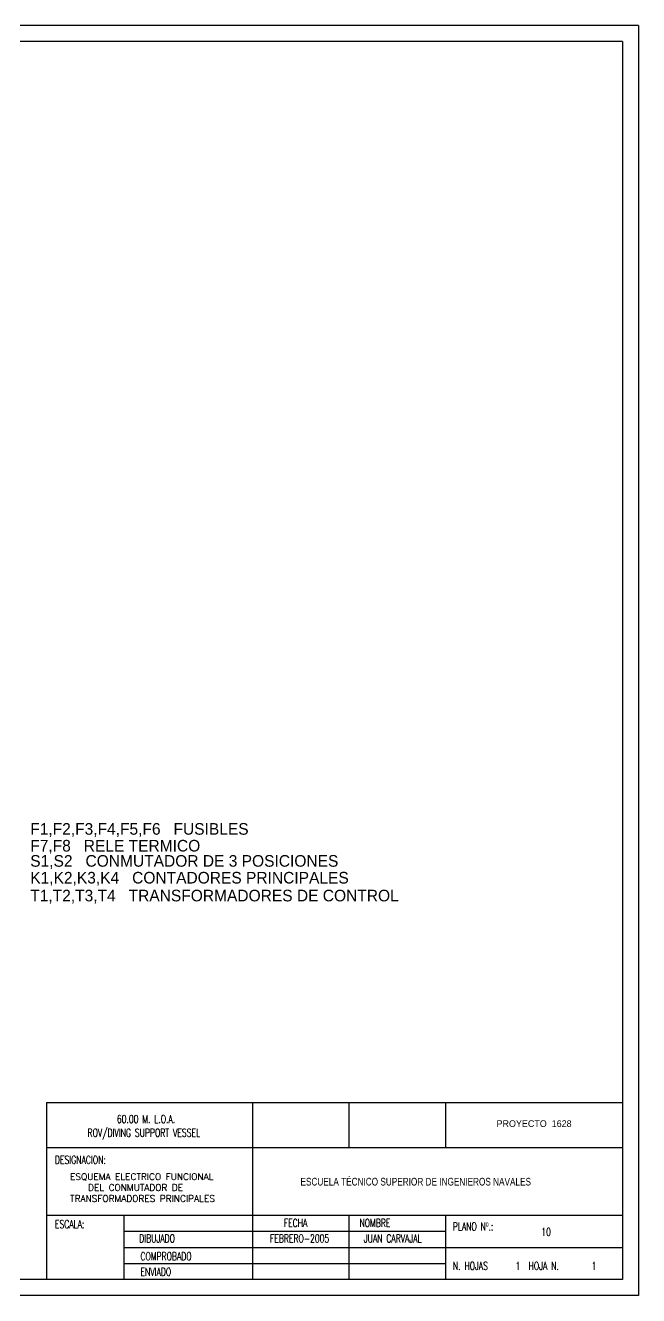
# Model space of a CAD drawing. Header units: millimetres. Extents: x 25944 to 82072, y 2255 to 41946.
# Drawn here: x 62907 to 82072, y 2255 to 41946 of the extents above; entities that cross this region are included whole.
import ezdxf

# ---------------------------------------------------------------- set-up
doc = ezdxf.new("R2010")
doc.units = ezdxf.units.MM
for name, color, linetype in [('CAJETIN', 3, 'Continuous'), ('D3', 3, 'Continuous'), ('TX', 3, 'Continuous')]:
    doc.layers.add(name, color=color, linetype=linetype)
doc.styles.add('CN', font='TXT', dxfattribs={"width": 0.8})
doc.styles.add('ROMANS', font='ROMANS.shx')
doc.styles.get("Standard").update_dxf_attribs({"font": 'Gothic.TTF'})

msp = doc.modelspace()

# ---------------------------------------------------------------- linework, layer by layer
at = {"layer": 'CAJETIN', "color": 2, "linetype": 'Continuous'}
for p, q in [((63572, 8286), (81572, 8286)), ((63572, 8286), (63572, 2755)), ((70008, 8286), (70008, 4766)), ((73025, 6878), (73025, 8286)), ((76041, 8286), (76041, 6878)), ((63572, 6878), (70008, 6878)), ((70008, 6878), (76041, 6878)), ((76041, 6878), (81572, 6878)), ((63572, 4766), (81572, 4766)), ((65986, 4766), (65986, 2755)), ((70008, 4766), (70008, 2755)), ((73025, 2755), (73025, 4766)), ((76041, 4766), (76041, 2755)), ((65986, 4264), (76041, 4264)), ((65986, 3761), (76041, 3761)), ((76041, 3761), (81572, 3761)), ((65986, 3258), (76041, 3258))]:
    msp.add_line(p, q, dxfattribs=at)
msp.add_lwpolyline([(76041, 4766, 5.03, 5.03, 0), (76041, 2755, 5.03, 5.03, 0)], format="xyseb", dxfattribs=at)
at = {"layer": 'D3', "color": 3}
for p, q in [((82072, 41946), (25964, 41946)), ((82072, 41946), (82072, 2275)), ((82072, 2255), (25944, 2255)), ((82072, 2275), (82072, 2255))]:
    msp.add_line(p, q, dxfattribs=at)
at = {"layer": 'D3', "color": 2}
for p, q in [((81572, 41446), (26489, 41446)), ((81572, 41446), (81572, 2775)), ((81572, 2755), (26489, 2755)), ((81572, 2775), (81572, 2755))]:
    msp.add_line(p, q, dxfattribs=at)

# ---------------------------------------------------------------- texts
for s, p in [('F1,F2,F3,F4,F5,F6   FUSIBLES', (63059, 16657)), ('F7,F8   RELE TERMICO', (63059, 16132)), ('S1,S2   CONMUTADOR DE 3 POSICIONES', (63059, 15657)), ('K1,K2,K3,K4   CONTADORES PRINCIPALES', (63059, 15132)), ('T1,T2,T3,T4   TRANSFORMADORES DE CONTROL', (63059, 14574))]:
    msp.add_text(s, height=363).set_placement(p)
at = {"color": 3, "insert": (77633, 7734), "char_height": 209, "width": 2634.82, "attachment_point": 1}
msp.add_mtext('PROYECTO  1628', dxfattribs=at)
at = {"color": 3, "insert": (64304, 6074), "char_height": 205, "attachment_point": 1, "style": 'ROMANS'}
msp.add_mtext('ESQUEMA ELECTRICO FUNCIONAL\\P    DEL CONMUTADOR DE \\PTRANSFORMADORES PRINCIPALES', dxfattribs=at)
at = {"layer": 'CAJETIN', "color": 3, "linetype": 'Continuous', "style": 'ROMANS', "width": 0.7}
for s, p in [('60.00 M. L.O.A.', (65766, 7648)), ('ROV/DIVING SUPPORT VESSEL ', (64851, 7219)), ('10', (79031, 4121)), ('FEBRERO-2005', (70551, 3916)), ('JUAN CARVAJAL', (73484, 3916)), ('1', (78225, 3059)), ('1', (80606, 3059))]:
    msp.add_text(s, height=250, dxfattribs=at).set_placement(p)
at = {"layer": 'CAJETIN', "color": 2, "linetype": 'Continuous', "style": 'ROMANS', "width": 0.7}
for s, p in [('DESIGNACION:', (63830, 6373)), ('ESCALA:', (63830, 4362)), ('FECHA            NOMBRE', (70983, 4400)), ('PLANO Nº.:', (76263, 4290)), ('DIBUJADO', (66464, 3916)), ('COMPROBADO', (66504, 3359)), ('N. HOJAS         HOJA N.', (76269, 3059)), ('ENVIADO', (66504, 2874))]:
    msp.add_text(s, height=250, dxfattribs=at).set_placement(p)
at = {"layer": 'TX', "color": 3, "style": 'CN', "width": 0.8}
msp.add_text('ESCUELA TÉCNICO SUPERIOR DE INGENIEROS NAVALES', height=240, dxfattribs=at).set_placement((71505, 5695))

doc.saveas('drawing.dxf')
